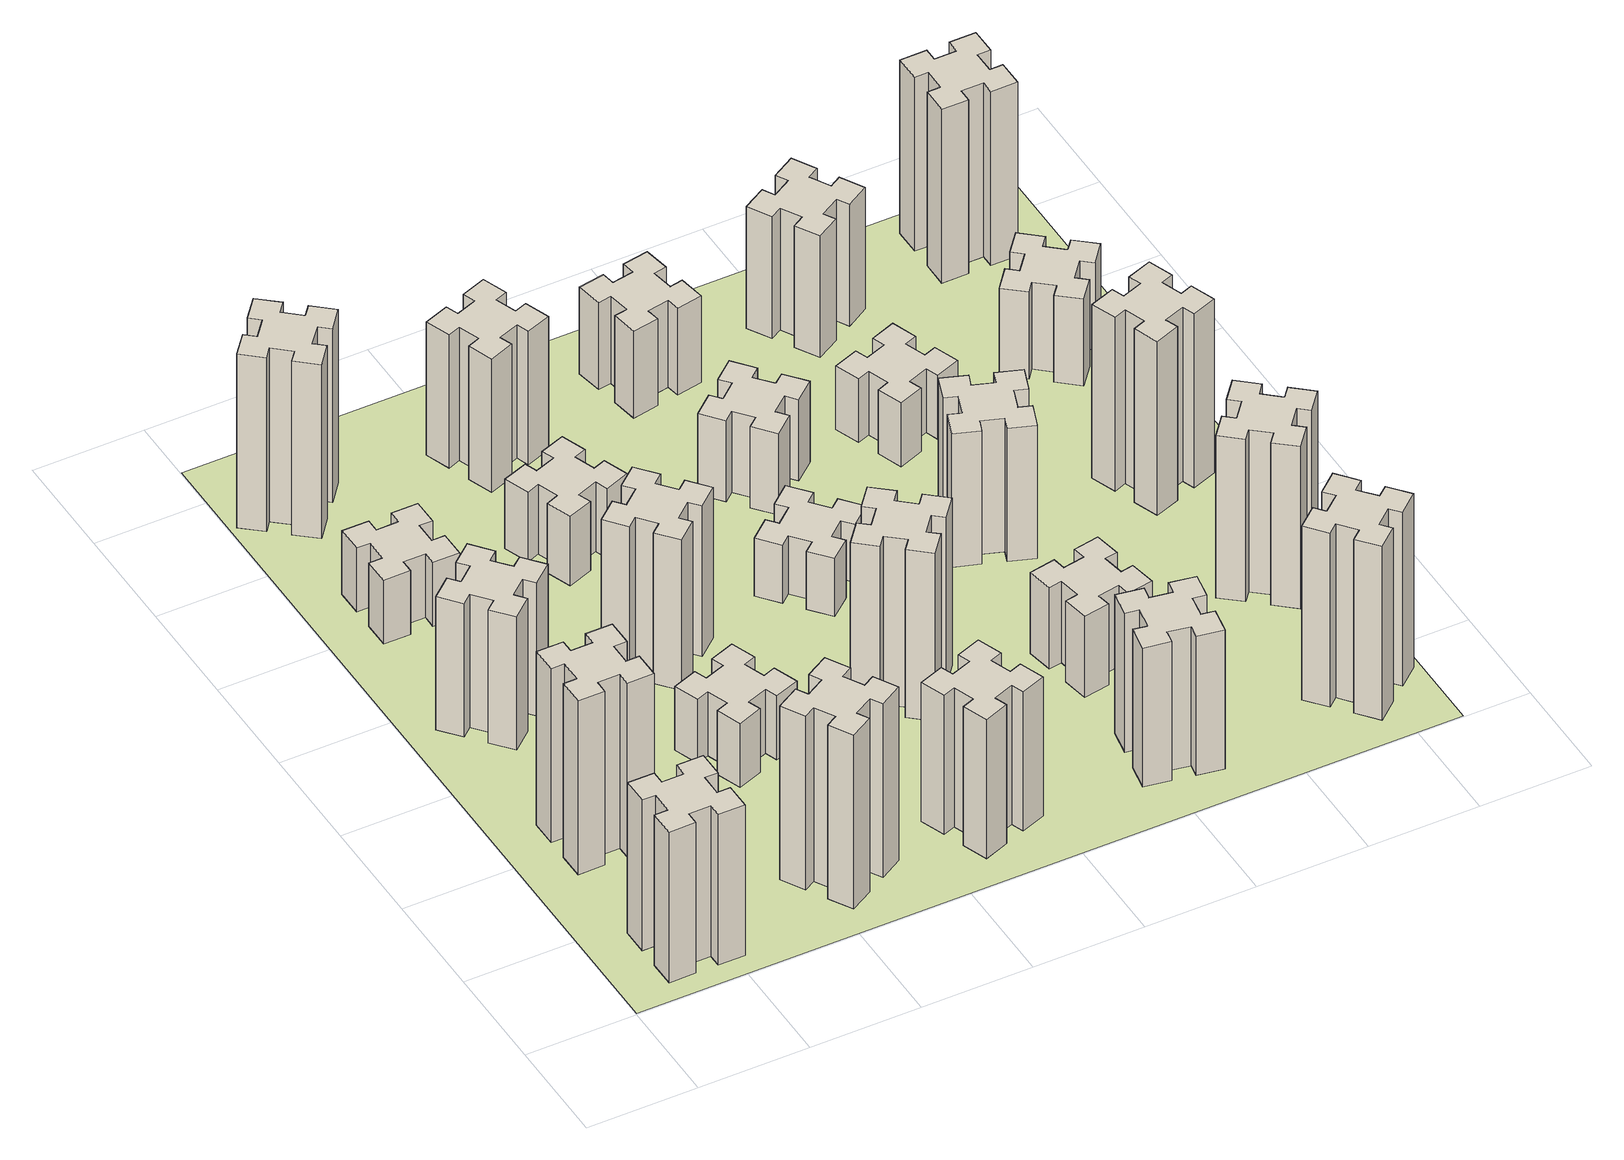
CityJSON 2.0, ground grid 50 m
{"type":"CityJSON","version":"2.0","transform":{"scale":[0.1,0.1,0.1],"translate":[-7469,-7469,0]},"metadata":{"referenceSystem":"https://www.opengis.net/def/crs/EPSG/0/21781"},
"CityObjects":{
"building1":{"type":"Building","attributes":{"class":"1000","function":"1000","usage":"1000","yearOfConstruction":2016,"roofType":"1000","measuredHeight":78,"storeysAboveGround":30,"storeysBelowGround":0},"geometry":[{"type":"Solid","lod":"1","boundaries":[[[[0,1,2,3,4,5,6,7,8,9,10,11,12,13,14,15,16,17,18,19]],[[17,16,20,21]],[[16,15,22,20]],[[15,14,23,22]],[[14,13,24,23]],[[13,12,25,24]],[[12,11,26,25]],[[11,10,27,26]],[[10,9,28,27]],[[9,8,29,28]],[[8,7,30,29]],[[7,6,31,30]],[[6,5,32,31]],[[5,4,33,32]],[[4,3,34,33]],[[3,2,35,34]],[[2,1,36,35]],[[1,0,37,36]],[[0,19,38,37]],[[19,18,39,38]],[[18,17,21,39]],[[24,25,26,27,28,29,30,31,32,33,34,35,36,37,38,39,21,20,22,23]]]]}]},
"building2":{"type":"Building","attributes":{"class":"1000","function":"1000","usage":"1000","yearOfConstruction":2016,"roofType":"1000","measuredHeight":90,"storeysAboveGround":30,"storeysBelowGround":0},"geometry":[{"type":"Solid","lod":"1","boundaries":[[[[40,41,42,43,44,45,46,47,48,49,50,51,52,53,54,55,56,57,58,59]],[[57,56,60,61]],[[56,55,62,60]],[[55,54,63,62]],[[54,53,64,63]],[[53,52,65,64]],[[52,51,66,65]],[[51,50,67,66]],[[50,49,68,67]],[[49,48,69,68]],[[48,47,70,69]],[[47,46,71,70]],[[46,45,72,71]],[[45,44,73,72]],[[44,43,74,73]],[[43,42,75,74]],[[42,41,76,75]],[[41,40,77,76]],[[40,59,78,77]],[[59,58,79,78]],[[58,57,61,79]],[[64,65,66,67,68,69,70,71,72,73,74,75,76,77,78,79,61,60,62,63]]]]}]},
"building3":{"type":"Building","attributes":{"class":"1000","function":"1000","usage":"1000","yearOfConstruction":2016,"roofType":"1000","measuredHeight":69,"storeysAboveGround":30,"storeysBelowGround":0},"geometry":[{"type":"Solid","lod":"1","boundaries":[[[[80,81,82,83,84,85,86,87,88,89,90,91,92,93,94,95,96,97,98,99]],[[97,96,100,101]],[[96,95,102,100]],[[95,94,103,102]],[[94,93,104,103]],[[93,92,105,104]],[[92,91,106,105]],[[91,90,107,106]],[[90,89,108,107]],[[89,88,109,108]],[[88,87,110,109]],[[87,86,111,110]],[[86,85,112,111]],[[85,84,113,112]],[[84,83,114,113]],[[83,82,115,114]],[[82,81,116,115]],[[81,80,117,116]],[[80,99,118,117]],[[99,98,119,118]],[[98,97,101,119]],[[104,105,106,107,108,109,110,111,112,113,114,115,116,117,118,119,101,100,102,103]]]]}]},
"building4":{"type":"Building","attributes":{"class":"1000","function":"1000","usage":"1000","yearOfConstruction":2016,"roofType":"1000","measuredHeight":33,"storeysAboveGround":30,"storeysBelowGround":0},"geometry":[{"type":"Solid","lod":"1","boundaries":[[[[120,121,122,123,124,125,126,127,128,129,130,131,132,133,134,135,136,137,138,139]],[[137,136,140,141]],[[136,135,142,140]],[[135,134,143,142]],[[134,133,144,143]],[[133,132,145,144]],[[132,131,146,145]],[[131,130,147,146]],[[130,129,148,147]],[[129,128,149,148]],[[128,127,150,149]],[[127,126,151,150]],[[126,125,152,151]],[[125,124,153,152]],[[124,123,154,153]],[[123,122,155,154]],[[122,121,156,155]],[[121,120,157,156]],[[120,139,158,157]],[[139,138,159,158]],[[138,137,141,159]],[[144,145,146,147,148,149,150,151,152,153,154,155,156,157,158,159,141,140,142,143]]]]}]},
"building5":{"type":"Building","attributes":{"class":"1000","function":"1000","usage":"1000","yearOfConstruction":2016,"roofType":"1000","measuredHeight":90,"storeysAboveGround":30,"storeysBelowGround":0},"geometry":[{"type":"Solid","lod":"1","boundaries":[[[[160,161,162,163,164,165,166,167,168,169,170,171,172,173,174,175,176,177,178,179]],[[177,176,180,181]],[[176,175,182,180]],[[175,174,183,182]],[[174,173,184,183]],[[173,172,185,184]],[[172,171,186,185]],[[171,170,187,186]],[[170,169,188,187]],[[169,168,189,188]],[[168,167,190,189]],[[167,166,191,190]],[[166,165,192,191]],[[165,164,193,192]],[[164,163,194,193]],[[163,162,195,194]],[[162,161,196,195]],[[161,160,197,196]],[[160,179,198,197]],[[179,178,199,198]],[[178,177,181,199]],[[184,185,186,187,188,189,190,191,192,193,194,195,196,197,198,199,181,180,182,183]]]]}]},
"building6":{"type":"Building","attributes":{"class":"1000","function":"1000","usage":"1000","yearOfConstruction":2016,"roofType":"1000","measuredHeight":90,"storeysAboveGround":30,"storeysBelowGround":0},"geometry":[{"type":"Solid","lod":"1","boundaries":[[[[200,201,202,203,204,205,206,207,208,209,210,211,212,213,214,215,216,217,218,219]],[[217,216,220,221]],[[216,215,222,220]],[[215,214,223,222]],[[214,213,224,223]],[[213,212,225,224]],[[212,211,226,225]],[[211,210,227,226]],[[210,209,228,227]],[[209,208,229,228]],[[208,207,230,229]],[[207,206,231,230]],[[206,205,232,231]],[[205,204,233,232]],[[204,203,234,233]],[[203,202,235,234]],[[202,201,236,235]],[[201,200,237,236]],[[200,219,238,237]],[[219,218,239,238]],[[218,217,221,239]],[[224,225,226,227,228,229,230,231,232,233,234,235,236,237,238,239,221,220,222,223]]]]}]},
"building7":{"type":"Building","attributes":{"class":"1000","function":"1000","usage":"1000","yearOfConstruction":2016,"roofType":"1000","measuredHeight":33,"storeysAboveGround":30,"storeysBelowGround":0},"geometry":[{"type":"Solid","lod":"1","boundaries":[[[[240,241,242,243,244,245,246,247,248,249,250,251,252,253,254,255,256,257,258,259]],[[257,256,260,261]],[[256,255,262,260]],[[255,254,263,262]],[[254,253,264,263]],[[253,252,265,264]],[[252,251,266,265]],[[251,250,267,266]],[[250,249,268,267]],[[249,248,269,268]],[[248,247,270,269]],[[247,246,271,270]],[[246,245,272,271]],[[245,244,273,272]],[[244,243,274,273]],[[243,242,275,274]],[[242,241,276,275]],[[241,240,277,276]],[[240,259,278,277]],[[259,258,279,278]],[[258,257,261,279]],[[264,265,266,267,268,269,270,271,272,273,274,275,276,277,278,279,261,260,262,263]]]]}]},
"building8":{"type":"Building","attributes":{"class":"1000","function":"1000","usage":"1000","yearOfConstruction":2016,"roofType":"1000","measuredHeight":78,"storeysAboveGround":30,"storeysBelowGround":0},"geometry":[{"type":"Solid","lod":"1","boundaries":[[[[280,281,282,283,284,285,286,287,288,289,290,291,292,293,294,295,296,297,298,299]],[[297,296,300,301]],[[296,295,302,300]],[[295,294,303,302]],[[294,293,304,303]],[[293,292,305,304]],[[292,291,306,305]],[[291,290,307,306]],[[290,289,308,307]],[[289,288,309,308]],[[288,287,310,309]],[[287,286,311,310]],[[286,285,312,311]],[[285,284,313,312]],[[284,283,314,313]],[[283,282,315,314]],[[282,281,316,315]],[[281,280,317,316]],[[280,299,318,317]],[[299,298,319,318]],[[298,297,301,319]],[[304,305,306,307,308,309,310,311,312,313,314,315,316,317,318,319,301,300,302,303]]]]}]},
"building9":{"type":"Building","attributes":{"class":"1000","function":"1000","usage":"1000","yearOfConstruction":2016,"roofType":"1000","measuredHeight":72,"storeysAboveGround":30,"storeysBelowGround":0},"geometry":[{"type":"Solid","lod":"1","boundaries":[[[[320,321,322,323,324,325,326,327,328,329,330,331,332,333,334,335,336,337,338,339]],[[337,336,340,341]],[[336,335,342,340]],[[335,334,343,342]],[[334,333,344,343]],[[333,332,345,344]],[[332,331,346,345]],[[331,330,347,346]],[[330,329,348,347]],[[329,328,349,348]],[[328,327,350,349]],[[327,326,351,350]],[[326,325,352,351]],[[325,324,353,352]],[[324,323,354,353]],[[323,322,355,354]],[[322,321,356,355]],[[321,320,357,356]],[[320,339,358,357]],[[339,338,359,358]],[[338,337,341,359]],[[344,345,346,347,348,349,350,351,352,353,354,355,356,357,358,359,341,340,342,343]]]]}]},
"building10":{"type":"Building","attributes":{"class":"1000","function":"1000","usage":"1000","yearOfConstruction":2016,"roofType":"1000","measuredHeight":36,"storeysAboveGround":30,"storeysBelowGround":0},"geometry":[{"type":"Solid","lod":"1","boundaries":[[[[360,361,362,363,364,365,366,367,368,369,370,371,372,373,374,375,376,377,378,379]],[[377,376,380,381]],[[376,375,382,380]],[[375,374,383,382]],[[374,373,384,383]],[[373,372,385,384]],[[372,371,386,385]],[[371,370,387,386]],[[370,369,388,387]],[[369,368,389,388]],[[368,367,390,389]],[[367,366,391,390]],[[366,365,392,391]],[[365,364,393,392]],[[364,363,394,393]],[[363,362,395,394]],[[362,361,396,395]],[[361,360,397,396]],[[360,379,398,397]],[[379,378,399,398]],[[378,377,381,399]],[[384,385,386,387,388,389,390,391,392,393,394,395,396,397,398,399,381,380,382,383]]]]}]},
"building11":{"type":"Building","attributes":{"class":"1000","function":"1000","usage":"1000","yearOfConstruction":2016,"roofType":"1000","measuredHeight":69,"storeysAboveGround":30,"storeysBelowGround":0},"geometry":[{"type":"Solid","lod":"1","boundaries":[[[[400,401,402,403,404,405,406,407,408,409,410,411,412,413,414,415,416,417,418,419]],[[417,416,420,421]],[[416,415,422,420]],[[415,414,423,422]],[[414,413,424,423]],[[413,412,425,424]],[[412,411,426,425]],[[411,410,427,426]],[[410,409,428,427]],[[409,408,429,428]],[[408,407,430,429]],[[407,406,431,430]],[[406,405,432,431]],[[405,404,433,432]],[[404,403,434,433]],[[403,402,435,434]],[[402,401,436,435]],[[401,400,437,436]],[[400,419,438,437]],[[419,418,439,438]],[[418,417,421,439]],[[424,425,426,427,428,429,430,431,432,433,434,435,436,437,438,439,421,420,422,423]]]]}]},
"building12":{"type":"Building","attributes":{"class":"1000","function":"1000","usage":"1000","yearOfConstruction":2016,"roofType":"1000","measuredHeight":87,"storeysAboveGround":30,"storeysBelowGround":0},"geometry":[{"type":"Solid","lod":"1","boundaries":[[[[440,441,442,443,444,445,446,447,448,449,450,451,452,453,454,455,456,457,458,459]],[[457,456,460,461]],[[456,455,462,460]],[[455,454,463,462]],[[454,453,464,463]],[[453,452,465,464]],[[452,451,466,465]],[[451,450,467,466]],[[450,449,468,467]],[[449,448,469,468]],[[448,447,470,469]],[[447,446,471,470]],[[446,445,472,471]],[[445,444,473,472]],[[444,443,474,473]],[[443,442,475,474]],[[442,441,476,475]],[[441,440,477,476]],[[440,459,478,477]],[[459,458,479,478]],[[458,457,461,479]],[[464,465,466,467,468,469,470,471,472,473,474,475,476,477,478,479,461,460,462,463]]]]}]},
"building13":{"type":"Building","attributes":{"class":"1000","function":"1000","usage":"1000","yearOfConstruction":2016,"roofType":"1000","measuredHeight":30,"storeysAboveGround":30,"storeysBelowGround":0},"geometry":[{"type":"Solid","lod":"1","boundaries":[[[[480,481,482,483,484,485,486,487,488,489,490,491,492,493,494,495,496,497,498,499]],[[497,496,500,501]],[[496,495,502,500]],[[495,494,503,502]],[[494,493,504,503]],[[493,492,505,504]],[[492,491,506,505]],[[491,490,507,506]],[[490,489,508,507]],[[489,488,509,508]],[[488,487,510,509]],[[487,486,511,510]],[[486,485,512,511]],[[485,484,513,512]],[[484,483,514,513]],[[483,482,515,514]],[[482,481,516,515]],[[481,480,517,516]],[[480,499,518,517]],[[499,498,519,518]],[[498,497,501,519]],[[504,505,506,507,508,509,510,511,512,513,514,515,516,517,518,519,501,500,502,503]]]]}]},
"building14":{"type":"Building","attributes":{"class":"1000","function":"1000","usage":"1000","yearOfConstruction":2016,"roofType":"1000","measuredHeight":72,"storeysAboveGround":30,"storeysBelowGround":0},"geometry":[{"type":"Solid","lod":"1","boundaries":[[[[520,521,522,523,524,525,526,527,528,529,530,531,532,533,534,535,536,537,538,539]],[[537,536,540,541]],[[536,535,542,540]],[[535,534,543,542]],[[534,533,544,543]],[[533,532,545,544]],[[532,531,546,545]],[[531,530,547,546]],[[530,529,548,547]],[[529,528,549,548]],[[528,527,550,549]],[[527,526,551,550]],[[526,525,552,551]],[[525,524,553,552]],[[524,523,554,553]],[[523,522,555,554]],[[522,521,556,555]],[[521,520,557,556]],[[520,539,558,557]],[[539,538,559,558]],[[538,537,541,559]],[[544,545,546,547,548,549,550,551,552,553,554,555,556,557,558,559,541,540,542,543]]]]}]},
"building15":{"type":"Building","attributes":{"class":"1000","function":"1000","usage":"1000","yearOfConstruction":2016,"roofType":"1000","measuredHeight":42,"storeysAboveGround":30,"storeysBelowGround":0},"geometry":[{"type":"Solid","lod":"1","boundaries":[[[[560,561,562,563,564,565,566,567,568,569,570,571,572,573,574,575,576,577,578,579]],[[577,576,580,581]],[[576,575,582,580]],[[575,574,583,582]],[[574,573,584,583]],[[573,572,585,584]],[[572,571,586,585]],[[571,570,587,586]],[[570,569,588,587]],[[569,568,589,588]],[[568,567,590,589]],[[567,566,591,590]],[[566,565,592,591]],[[565,564,593,592]],[[564,563,594,593]],[[563,562,595,594]],[[562,561,596,595]],[[561,560,597,596]],[[560,579,598,597]],[[579,578,599,598]],[[578,577,581,599]],[[584,585,586,587,588,589,590,591,592,593,594,595,596,597,598,599,581,580,582,583]]]]}]},
"building16":{"type":"Building","attributes":{"class":"1000","function":"1000","usage":"1000","yearOfConstruction":2016,"roofType":"1000","measuredHeight":45,"storeysAboveGround":30,"storeysBelowGround":0},"geometry":[{"type":"Solid","lod":"1","boundaries":[[[[600,601,602,603,604,605,606,607,608,609,610,611,612,613,614,615,616,617,618,619]],[[617,616,620,621]],[[616,615,622,620]],[[615,614,623,622]],[[614,613,624,623]],[[613,612,625,624]],[[612,611,626,625]],[[611,610,627,626]],[[610,609,628,627]],[[609,608,629,628]],[[608,607,630,629]],[[607,606,631,630]],[[606,605,632,631]],[[605,604,633,632]],[[604,603,634,633]],[[603,602,635,634]],[[602,601,636,635]],[[601,600,637,636]],[[600,619,638,637]],[[619,618,639,638]],[[618,617,621,639]],[[624,625,626,627,628,629,630,631,632,633,634,635,636,637,638,639,621,620,622,623]]]]}]},
"building17":{"type":"Building","attributes":{"class":"1000","function":"1000","usage":"1000","yearOfConstruction":2016,"roofType":"1000","measuredHeight":42,"storeysAboveGround":30,"storeysBelowGround":0},"geometry":[{"type":"Solid","lod":"1","boundaries":[[[[640,641,642,643,644,645,646,647,648,649,650,651,652,653,654,655,656,657,658,659]],[[657,656,660,661]],[[656,655,662,660]],[[655,654,663,662]],[[654,653,664,663]],[[653,652,665,664]],[[652,651,666,665]],[[651,650,667,666]],[[650,649,668,667]],[[649,648,669,668]],[[648,647,670,669]],[[647,646,671,670]],[[646,645,672,671]],[[645,644,673,672]],[[644,643,674,673]],[[643,642,675,674]],[[642,641,676,675]],[[641,640,677,676]],[[640,659,678,677]],[[659,658,679,678]],[[658,657,661,679]],[[664,665,666,667,668,669,670,671,672,673,674,675,676,677,678,679,661,660,662,663]]]]}]},
"building18":{"type":"Building","attributes":{"class":"1000","function":"1000","usage":"1000","yearOfConstruction":2016,"roofType":"1000","measuredHeight":69,"storeysAboveGround":30,"storeysBelowGround":0},"geometry":[{"type":"Solid","lod":"1","boundaries":[[[[680,681,682,683,684,685,686,687,688,689,690,691,692,693,694,695,696,697,698,699]],[[697,696,700,701]],[[696,695,702,700]],[[695,694,703,702]],[[694,693,704,703]],[[693,692,705,704]],[[692,691,706,705]],[[691,690,707,706]],[[690,689,708,707]],[[689,688,709,708]],[[688,687,710,709]],[[687,686,711,710]],[[686,685,712,711]],[[685,684,713,712]],[[684,683,714,713]],[[683,682,715,714]],[[682,681,716,715]],[[681,680,717,716]],[[680,699,718,717]],[[699,698,719,718]],[[698,697,701,719]],[[704,705,706,707,708,709,710,711,712,713,714,715,716,717,718,719,701,700,702,703]]]]}]},
"building19":{"type":"Building","attributes":{"class":"1000","function":"1000","usage":"1000","yearOfConstruction":2016,"roofType":"1000","measuredHeight":33,"storeysAboveGround":30,"storeysBelowGround":0},"geometry":[{"type":"Solid","lod":"1","boundaries":[[[[720,721,722,723,724,725,726,727,728,729,730,731,732,733,734,735,736,737,738,739]],[[737,736,740,741]],[[736,735,742,740]],[[735,734,743,742]],[[734,733,744,743]],[[733,732,745,744]],[[732,731,746,745]],[[731,730,747,746]],[[730,729,748,747]],[[729,728,749,748]],[[728,727,750,749]],[[727,726,751,750]],[[726,725,752,751]],[[725,724,753,752]],[[724,723,754,753]],[[723,722,755,754]],[[722,721,756,755]],[[721,720,757,756]],[[720,739,758,757]],[[739,738,759,758]],[[738,737,741,759]],[[744,745,746,747,748,749,750,751,752,753,754,755,756,757,758,759,741,740,742,743]]]]}]},
"building20":{"type":"Building","attributes":{"class":"1000","function":"1000","usage":"1000","yearOfConstruction":2016,"roofType":"1000","measuredHeight":90,"storeysAboveGround":30,"storeysBelowGround":0},"geometry":[{"type":"Solid","lod":"1","boundaries":[[[[760,761,762,763,764,765,766,767,768,769,770,771,772,773,774,775,776,777,778,779]],[[777,776,780,781]],[[776,775,782,780]],[[775,774,783,782]],[[774,773,784,783]],[[773,772,785,784]],[[772,771,786,785]],[[771,770,787,786]],[[770,769,788,787]],[[769,768,789,788]],[[768,767,790,789]],[[767,766,791,790]],[[766,765,792,791]],[[765,764,793,792]],[[764,763,794,793]],[[763,762,795,794]],[[762,761,796,795]],[[761,760,797,796]],[[760,779,798,797]],[[779,778,799,798]],[[778,777,781,799]],[[784,785,786,787,788,789,790,791,792,793,794,795,796,797,798,799,781,780,782,783]]]]}]},
"building21":{"type":"Building","attributes":{"class":"1000","function":"1000","usage":"1000","yearOfConstruction":2016,"roofType":"1000","measuredHeight":63,"storeysAboveGround":30,"storeysBelowGround":0},"geometry":[{"type":"Solid","lod":"1","boundaries":[[[[800,801,802,803,804,805,806,807,808,809,810,811,812,813,814,815,816,817,818,819]],[[817,816,820,821]],[[816,815,822,820]],[[815,814,823,822]],[[814,813,824,823]],[[813,812,825,824]],[[812,811,826,825]],[[811,810,827,826]],[[810,809,828,827]],[[809,808,829,828]],[[808,807,830,829]],[[807,806,831,830]],[[806,805,832,831]],[[805,804,833,832]],[[804,803,834,833]],[[803,802,835,834]],[[802,801,836,835]],[[801,800,837,836]],[[800,819,838,837]],[[819,818,839,838]],[[818,817,821,839]],[[824,825,826,827,828,829,830,831,832,833,834,835,836,837,838,839,821,820,822,823]]]]}]},
"building22":{"type":"Building","attributes":{"class":"1000","function":"1000","usage":"1000","yearOfConstruction":2016,"roofType":"1000","measuredHeight":84,"storeysAboveGround":30,"storeysBelowGround":0},"geometry":[{"type":"Solid","lod":"1","boundaries":[[[[840,841,842,843,844,845,846,847,848,849,850,851,852,853,854,855,856,857,858,859]],[[857,856,860,861]],[[856,855,862,860]],[[855,854,863,862]],[[854,853,864,863]],[[853,852,865,864]],[[852,851,866,865]],[[851,850,867,866]],[[850,849,868,867]],[[849,848,869,868]],[[848,847,870,869]],[[847,846,871,870]],[[846,845,872,871]],[[845,844,873,872]],[[844,843,874,873]],[[843,842,875,874]],[[842,841,876,875]],[[841,840,877,876]],[[840,859,878,877]],[[859,858,879,878]],[[858,857,861,879]],[[864,865,866,867,868,869,870,871,872,873,874,875,876,877,878,879,861,860,862,863]]]]}]},
"building23":{"type":"Building","attributes":{"class":"1000","function":"1000","usage":"1000","yearOfConstruction":2016,"roofType":"1000","measuredHeight":90,"storeysAboveGround":30,"storeysBelowGround":0},"geometry":[{"type":"Solid","lod":"1","boundaries":[[[[880,881,882,883,884,885,886,887,888,889,890,891,892,893,894,895,896,897,898,899]],[[897,896,900,901]],[[896,895,902,900]],[[895,894,903,902]],[[894,893,904,903]],[[893,892,905,904]],[[892,891,906,905]],[[891,890,907,906]],[[890,889,908,907]],[[889,888,909,908]],[[888,887,910,909]],[[887,886,911,910]],[[886,885,912,911]],[[885,884,913,912]],[[884,883,914,913]],[[883,882,915,914]],[[882,881,916,915]],[[881,880,917,916]],[[880,899,918,917]],[[899,898,919,918]],[[898,897,901,919]],[[904,905,906,907,908,909,910,911,912,913,914,915,916,917,918,919,901,900,902,903]]]]}]},
"building24":{"type":"Building","attributes":{"class":"1000","function":"1000","usage":"1000","yearOfConstruction":2016,"roofType":"1000","measuredHeight":45,"storeysAboveGround":30,"storeysBelowGround":0},"geometry":[{"type":"Solid","lod":"1","boundaries":[[[[920,921,922,923,924,925,926,927,928,929,930,931,932,933,934,935,936,937,938,939]],[[937,936,940,941]],[[936,935,942,940]],[[935,934,943,942]],[[934,933,944,943]],[[933,932,945,944]],[[932,931,946,945]],[[931,930,947,946]],[[930,929,948,947]],[[929,928,949,948]],[[928,927,950,949]],[[927,926,951,950]],[[926,925,952,951]],[[925,924,953,952]],[[924,923,954,953]],[[923,922,955,954]],[[922,921,956,955]],[[921,920,957,956]],[[920,939,958,957]],[[939,938,959,958]],[[938,937,941,959]],[[944,945,946,947,948,949,950,951,952,953,954,955,956,957,958,959,941,940,942,943]]]]}]},
"building25":{"type":"Building","attributes":{"class":"1000","function":"1000","usage":"1000","yearOfConstruction":2016,"roofType":"1000","measuredHeight":90,"storeysAboveGround":30,"storeysBelowGround":0},"geometry":[{"type":"Solid","lod":"1","boundaries":[[[[960,961,962,963,964,965,966,967,968,969,970,971,972,973,974,975,976,977,978,979]],[[977,976,980,981]],[[976,975,982,980]],[[975,974,983,982]],[[974,973,984,983]],[[973,972,985,984]],[[972,971,986,985]],[[971,970,987,986]],[[970,969,988,987]],[[969,968,989,988]],[[968,967,990,989]],[[967,966,991,990]],[[966,965,992,991]],[[965,964,993,992]],[[964,963,994,993]],[[963,962,995,994]],[[962,961,996,995]],[[961,960,997,996]],[[960,979,998,997]],[[979,978,999,998]],[[978,977,981,999]],[[984,985,986,987,988,989,990,991,992,993,994,995,996,997,998,999,981,980,982,983]]]]}]},
"landuse1":{"type":"LandUse","attributes":{"name":"plot1","function":"1010"},"geometry":[{"type":"MultiSurface","lod":"1","boundaries":[[[1000,1001,1002,1003]]]}]}
},
"vertices":[
[265,325,0],[265,225,0],[205,225,0],[205,105,0],[325,105,0],[325,165,0],[425,165,0],[425,105,0],[545,105,0],[545,225,0],[485,225,0],[485,325,0],[545,325,0],[545,445,0],[425,445,0],[425,385,0],[325,385,0],[325,445,0],[205,445,0],[205,325,0],[325,385,780],[325,445,780],[425,385,780],[425,445,780],[545,445,780],[545,325,780],[485,325,780],[485,225,780],[545,225,780],[545,105,780],[425,105,780],[425,165,780],[325,165,780],[325,105,780],[205,105,780],[205,225,780],[265,225,780],[265,325,780],[205,325,780],[205,445,780],
[265,1065,0],[265,965,0],[205,965,0],[205,845,0],[325,845,0],[325,905,0],[425,905,0],[425,845,0],[545,845,0],[545,965,0],[485,965,0],[485,1065,0],[545,1065,0],[545,1185,0],[425,1185,0],[425,1125,0],[325,1125,0],[325,1185,0],[205,1185,0],[205,1065,0],[325,1125,900],[325,1185,900],[425,1125,900],[425,1185,900],[545,1185,900],[545,1065,900],[485,1065,900],[485,965,900],[545,965,900],[545,845,900],[425,845,900],[425,905,900],[325,905,900],[325,845,900],[205,845,900],[205,965,900],[265,965,900],[265,1065,900],[205,1065,900],[205,1185,900],
[492,1888,0],[427,1964,0],[473,2003,0],[396,2095,0],[304,2018,0],[343,1972,0],[266,1907,0],[228,1953,0],[136,1876,0],[213,1784,0],[259,1823,0],[323,1746,0],[277,1708,0],[354,1616,0],[446,1693,0],[408,1739,0],[484,1803,0],[523,1757,0],[615,1834,0],[538,1926,0],[484,1803,690],[523,1757,690],[408,1739,690],[446,1693,690],[354,1616,690],[277,1708,690],[323,1746,690],[259,1823,690],[213,1784,690],[136,1876,690],[228,1953,690],[266,1907,690],[343,1972,690],[304,2018,690],[396,2095,690],[473,2003,690],[427,1964,690],[492,1888,690],[538,1926,690],[615,1834,690],
[485,2545,0],[485,2645,0],[545,2645,0],[545,2765,0],[425,2765,0],[425,2705,0],[325,2705,0],[325,2765,0],[205,2765,0],[205,2645,0],[265,2645,0],[265,2545,0],[205,2545,0],[205,2425,0],[325,2425,0],[325,2485,0],[425,2485,0],[425,2425,0],[545,2425,0],[545,2545,0],[425,2485,330],[425,2425,330],[325,2485,330],[325,2425,330],[205,2425,330],[205,2545,330],[265,2545,330],[265,2645,330],[205,2645,330],[205,2765,330],[325,2765,330],[325,2705,330],[425,2705,330],[425,2765,330],[545,2765,330],[545,2645,330],[485,2645,330],[485,2545,330],[545,2545,330],[545,2425,330],
[1127,255,0],[1214,305,0],[1244,253,0],[1348,313,0],[1288,417,0],[1236,387,0],[1186,474,0],[1238,504,0],[1178,608,0],[1074,548,0],[1104,496,0],[1017,446,0],[987,498,0],[883,438,0],[943,334,0],[995,364,0],[1045,277,0],[993,247,0],[1053,143,0],[1157,203,0],[1045,277,900],[993,247,900],[995,364,900],[943,334,900],[883,438,900],[987,498,900],[1017,446,900],[1104,496,900],[1074,548,900],[1178,608,900],[1238,504,900],[1186,474,900],[1236,387,900],[1288,417,900],[1348,313,900],[1244,253,900],[1214,305,900],[1127,255,900],[1157,203,900],[1053,143,900],
[384,3387,0],[308,3452,0],[346,3498,0],[254,3575,0],[177,3483,0],[223,3444,0],[159,3368,0],[113,3406,0],[36,3314,0],[128,3237,0],[166,3283,0],[243,3219,0],[204,3173,0],[296,3096,0],[373,3188,0],[327,3226,0],[392,3303,0],[438,3264,0],[515,3356,0],[423,3433,0],[392,3303,900],[438,3264,900],[327,3226,900],[373,3188,900],[296,3096,900],[204,3173,900],[243,3219,900],[166,3283,900],[128,3237,900],[36,3314,900],[113,3406,900],[159,3368,900],[223,3444,900],[177,3483,900],[254,3575,900],[346,3498,900],[308,3452,900],[384,3387,900],[423,3433,900],[515,3356,900],
[1125,1336,0],[1031,1302,0],[1010,1358,0],[897,1317,0],[939,1204,0],[995,1225,0],[1029,1131,0],[973,1110,0],[1014,997,0],[1127,1039,0],[1106,1095,0],[1200,1129,0],[1220,1073,0],[1333,1114,0],[1292,1227,0],[1236,1206,0],[1202,1300,0],[1258,1320,0],[1217,1433,0],[1104,1392,0],[1202,1300,330],[1258,1320,330],[1236,1206,330],[1292,1227,330],[1333,1114,330],[1220,1073,330],[1200,1129,330],[1106,1095,330],[1127,1039,330],[1014,997,330],[973,1110,330],[1029,1131,330],[995,1225,330],[939,1204,330],[897,1317,330],[1010,1358,330],[1031,1302,330],[1125,1336,330],[1104,1392,330],[1217,1433,330],
[1083,1972,0],[1006,1907,0],[968,1953,0],[876,1876,0],[953,1784,0],[999,1823,0],[1063,1746,0],[1017,1708,0],[1094,1616,0],[1186,1693,0],[1148,1739,0],[1224,1803,0],[1263,1757,0],[1355,1834,0],[1278,1926,0],[1232,1888,0],[1167,1964,0],[1213,2003,0],[1136,2095,0],[1044,2018,0],[1167,1964,780],[1213,2003,780],[1232,1888,780],[1278,1926,780],[1355,1834,780],[1263,1757,780],[1224,1803,780],[1148,1739,780],[1186,1693,780],[1094,1616,780],[1017,1708,780],[1063,1746,780],[999,1823,780],[953,1784,780],[876,1876,780],[968,1953,780],[1006,1907,780],[1083,1972,780],[1044,2018,780],[1136,2095,780],
[1765,496,0],[1671,462,0],[1650,518,0],[1537,477,0],[1579,364,0],[1635,385,0],[1669,291,0],[1613,270,0],[1654,157,0],[1767,199,0],[1746,255,0],[1840,289,0],[1860,233,0],[1973,274,0],[1932,387,0],[1876,366,0],[1842,460,0],[1898,480,0],[1857,593,0],[1744,552,0],[1842,460,720],[1898,480,720],[1876,366,720],[1932,387,720],[1973,274,720],[1860,233,720],[1840,289,720],[1746,255,720],[1767,199,720],[1654,157,720],[1613,270,720],[1669,291,720],[1635,385,720],[1579,364,720],[1537,477,720],[1650,518,720],[1671,462,720],[1765,496,720],[1744,552,720],[1857,593,720],
[1106,2475,0],[1200,2509,0],[1220,2453,0],[1333,2494,0],[1292,2607,0],[1236,2586,0],[1202,2680,0],[1258,2700,0],[1217,2813,0],[1104,2772,0],[1125,2716,0],[1031,2682,0],[1010,2738,0],[897,2697,0],[939,2584,0],[995,2605,0],[1029,2511,0],[973,2490,0],[1014,2377,0],[1127,2419,0],[1029,2511,360],[973,2490,360],[995,2605,360],[939,2584,360],[897,2697,360],[1010,2738,360],[1031,2682,360],[1125,2716,360],[1104,2772,360],[1217,2813,360],[1258,2700,360],[1202,2680,360],[1236,2586,360],[1292,2607,360],[1333,2494,360],[1220,2453,360],[1200,2509,360],[1106,2475,360],[1127,2419,360],[1014,2377,360],
[1125,3356,0],[1031,3322,0],[1010,3378,0],[897,3337,0],[939,3224,0],[995,3245,0],[1029,3151,0],[973,3130,0],[1014,3017,0],[1127,3059,0],[1106,3115,0],[1200,3149,0],[1220,3093,0],[1333,3134,0],[1292,3247,0],[1236,3226,0],[1202,3320,0],[1258,3340,0],[1217,3453,0],[1104,3412,0],[1202,3320,690],[1258,3340,690],[1236,3226,690],[1292,3247,690],[1333,3134,690],[1220,3093,690],[1200,3149,690],[1106,3115,690],[1127,3059,690],[1014,3017,690],[973,3130,690],[1029,3151,690],[995,3245,690],[939,3224,690],[897,3337,690],[1010,3378,690],[1031,3322,690],[1125,3356,690],[1104,3412,690],[1217,3453,690],
[1746,1163,0],[1823,1099,0],[1784,1053,0],[1876,976,0],[1953,1068,0],[1907,1106,0],[1972,1183,0],[2018,1144,0],[2095,1236,0],[2003,1313,0],[1964,1267,0],[1888,1332,0],[1926,1378,0],[1834,1455,0],[1757,1363,0],[1803,1324,0],[1739,1248,0],[1693,1286,0],[1616,1194,0],[1708,1117,0],[1739,1248,870],[1693,1286,870],[1803,1324,870],[1757,1363,870],[1834,1455,870],[1926,1378,870],[1888,1332,870],[1964,1267,870],[2003,1313,870],[2095,1236,870],[2018,1144,870],[1972,1183,870],[1907,1106,870],[1953,1068,870],[1876,976,870],[1784,1053,870],[1823,1099,870],[1746,1163,870],[1708,1117,870],[1616,1194,870],
[1972,1988,0],[1907,2064,0],[1953,2103,0],[1876,2195,0],[1784,2118,0],[1823,2072,0],[1746,2007,0],[1708,2053,0],[1616,1976,0],[1693,1884,0],[1739,1923,0],[1803,1846,0],[1757,1808,0],[1834,1716,0],[1926,1793,0],[1888,1839,0],[1964,1903,0],[2003,1857,0],[2095,1934,0],[2018,2026,0],[1964,1903,300],[2003,1857,300],[1888,1839,300],[1926,1793,300],[1834,1716,300],[1757,1808,300],[1803,1846,300],[1739,1923,300],[1693,1884,300],[1616,1976,300],[1708,2053,300],[1746,2007,300],[1823,2072,300],[1784,2118,300],[1876,2195,300],[1953,2103,300],[1907,2064,300],[1972,1988,300],[2018,2026,300],[2095,1934,300],
[2496,444,0],[2478,345,0],[2419,356,0],[2398,237,0],[2517,217,0],[2527,276,0],[2625,258,0],[2615,199,0],[2733,178,0],[2754,297,0],[2695,307,0],[2712,405,0],[2771,395,0],[2792,513,0],[2674,534,0],[2664,475,0],[2565,492,0],[2576,551,0],[2457,572,0],[2437,454,0],[2565,492,720],[2576,551,720],[2664,475,720],[2674,534,720],[2792,513,720],[2771,395,720],[2712,405,720],[2695,307,720],[2754,297,720],[2733,178,720],[2615,199,720],[2625,258,720],[2527,276,720],[2517,217,720],[2398,237,720],[2419,356,720],[2478,345,720],[2496,444,720],[2437,454,720],[2457,572,720],
[1839,2563,0],[1903,2486,0],[1857,2448,0],[1934,2356,0],[2026,2433,0],[1988,2479,0],[2064,2543,0],[2103,2497,0],[2195,2574,0],[2118,2666,0],[2072,2628,0],[2007,2704,0],[2053,2743,0],[1976,2835,0],[1884,2758,0],[1923,2712,0],[1846,2647,0],[1808,2693,0],[1716,2616,0],[1793,2524,0],[1846,2647,420],[1808,2693,420],[1923,2712,420],[1884,2758,420],[1976,2835,420],[2053,2743,420],[2007,2704,420],[2072,2628,420],[2118,2666,420],[2195,2574,420],[2103,2497,420],[2064,2543,420],[1988,2479,420],[2026,2433,420],[1934,2356,420],[1857,2448,420],[1903,2486,420],[1839,2563,420],[1793,2524,420],[1716,2616,420],
[1738,3365,0],[1756,3267,0],[1697,3257,0],[1717,3138,0],[1836,3159,0],[1825,3218,0],[1924,3236,0],[1934,3177,0],[2052,3197,0],[2031,3316,0],[1972,3305,0],[1955,3404,0],[2014,3414,0],[1993,3532,0],[1875,3511,0],[1885,3452,0],[1787,3435,0],[1777,3494,0],[1658,3473,0],[1679,3355,0],[1787,3435,450],[1777,3494,450],[1885,3452,450],[1875,3511,450],[1993,3532,450],[2014,3414,450],[1955,3404,450],[1972,3305,450],[2031,3316,450],[2052,3197,450],[1934,3177,450],[1924,3236,450],[1825,3218,450],[1836,3159,450],[1717,3138,450],[1697,3257,450],[1756,3267,450],[1738,3365,450],[1679,3355,450],[1658,3473,450],
[2625,1132,0],[2527,1115,0],[2517,1174,0],[2398,1153,0],[2419,1035,0],[2478,1045,0],[2496,947,0],[2437,937,0],[2457,818,0],[2576,839,0],[2565,898,0],[2664,916,0],[2674,857,0],[2792,877,0],[2771,996,0],[2712,985,0],[2695,1084,0],[2754,1094,0],[2733,1212,0],[2615,1191,0],[2695,1084,420],[2754,1094,420],[2712,985,420],[2771,996,420],[2792,877,420],[2674,857,420],[2664,916,420],[2565,898,420],[2576,839,420],[2457,818,420],[2437,937,420],[2496,947,420],[2478,1045,420],[2419,1035,420],[2398,1153,420],[2517,1174,420],[2527,1115,420],[2625,1132,420],[2615,1191,420],[2733,1212,420],
[2682,1771,0],[2716,1865,0],[2772,1844,0],[2813,1957,0],[2700,1998,0],[2680,1942,0],[2586,1976,0],[2607,2032,0],[2494,2073,0],[2453,1960,0],[2509,1940,0],[2475,1846,0],[2419,1867,0],[2377,1754,0],[2490,1713,0],[2511,1769,0],[2605,1735,0],[2584,1679,0],[2697,1637,0],[2738,1750,0],[2605,1735,690],[2584,1679,690],[2511,1769,690],[2490,1713,690],[2377,1754,690],[2419,1867,690],[2475,1846,690],[2509,1940,690],[2453,1960,690],[2494,2073,690],[2607,2032,690],[2586,1976,690],[2680,1942,690],[2700,1998,690],[2813,1957,690],[2772,1844,690],[2716,1865,690],[2682,1771,690],[2738,1750,690],[2697,1637,690],
[2586,2475,0],[2680,2509,0],[2700,2453,0],[2813,2494,0],[2772,2607,0],[2716,2586,0],[2682,2680,0],[2738,2700,0],[2697,2813,0],[2584,2772,0],[2605,2716,0],[2511,2682,0],[2490,2738,0],[2377,2697,0],[2419,2584,0],[2475,2605,0],[2509,2511,0],[2453,2490,0],[2494,2377,0],[2607,2419,0],[2509,2511,330],[2453,2490,330],[2475,2605,330],[2419,2584,330],[2377,2697,330],[2490,2738,330],[2511,2682,330],[2605,2716,330],[2584,2772,330],[2697,2813,330],[2738,2700,330],[2682,2680,330],[2716,2586,330],[2772,2607,330],[2813,2494,330],[2700,2453,330],[2680,2509,330],[2586,2475,330],[2607,2419,330],[2494,2377,330],
[3468,259,0],[3544,323,0],[3583,277,0],[3675,354,0],[3598,446,0],[3552,408,0],[3487,484,0],[3533,523,0],[3456,615,0],[3364,538,0],[3403,492,0],[3326,427,0],[3288,473,0],[3196,396,0],[3273,304,0],[3319,343,0],[3383,266,0],[3337,228,0],[3414,136,0],[3506,213,0],[3383,266,900],[3337,228,900],[3319,343,900],[3273,304,900],[3196,396,900],[3288,473,900],[3326,427,900],[3403,492,900],[3364,538,900],[3456,615,900],[3533,523,900],[3487,484,900],[3552,408,900],[3598,446,900],[3675,354,900],[3583,277,900],[3544,323,900],[3468,259,900],[3506,213,900],[3414,136,900],
[2716,3347,0],[2666,3434,0],[2718,3464,0],[2658,3568,0],[2554,3508,0],[2584,3456,0],[2497,3406,0],[2467,3458,0],[2363,3398,0],[2423,3294,0],[2475,3324,0],[2525,3237,0],[2473,3207,0],[2533,3103,0],[2637,3163,0],[2607,3215,0],[2694,3265,0],[2724,3213,0],[2828,3273,0],[2768,3377,0],[2694,3265,630],[2724,3213,630],[2607,3215,630],[2637,3163,630],[2533,3103,630],[2473,3207,630],[2525,3237,630],[2475,3324,630],[2423,3294,630],[2363,3398,630],[2467,3458,630],[2497,3406,630],[2584,3456,630],[2554,3508,630],[2658,3568,630],[2718,3464,630],[2666,3434,630],[2716,3347,630],[2768,3377,630],[2828,3273,630],
[3487,1006,0],[3552,1083,0],[3598,1044,0],[3675,1136,0],[3583,1213,0],[3544,1167,0],[3468,1232,0],[3506,1278,0],[3414,1355,0],[3337,1263,0],[3383,1224,0],[3319,1148,0],[3273,1186,0],[3196,1094,0],[3288,1017,0],[3326,1063,0],[3403,999,0],[3364,953,0],[3456,876,0],[3533,968,0],[3403,999,840],[3364,953,840],[3326,1063,840],[3288,1017,840],[3196,1094,840],[3273,1186,840],[3319,1148,840],[3383,1224,840],[3337,1263,840],[3414,1355,840],[3506,1278,840],[3468,1232,840],[3544,1167,840],[3583,1213,840],[3675,1136,840],[3598,1044,840],[3552,1083,840],[3487,1006,840],[3533,968,840],[3456,876,840],
[3345,1976,0],[3251,1942,0],[3230,1998,0],[3117,1957,0],[3159,1844,0],[3215,1865,0],[3249,1771,0],[3193,1750,0],[3234,1637,0],[3347,1679,0],[3326,1735,0],[3420,1769,0],[3440,1713,0],[3553,1754,0],[3512,1867,0],[3456,1846,0],[3422,1940,0],[3478,1960,0],[3437,2073,0],[3324,2032,0],[3422,1940,900],[3478,1960,900],[3456,1846,900],[3512,1867,900],[3553,1754,900],[3440,1713,900],[3420,1769,900],[3326,1735,900],[3347,1679,900],[3234,1637,900],[3193,1750,900],[3249,1771,900],[3215,1865,900],[3159,1844,900],[3117,1957,900],[3230,1998,900],[3251,1942,900],[3345,1976,900],[3324,2032,900],[3437,2073,900],
[3444,2747,0],[3368,2812,0],[3406,2858,0],[3314,2935,0],[3237,2843,0],[3283,2804,0],[3219,2728,0],[3173,2766,0],[3096,2674,0],[3188,2597,0],[3226,2643,0],[3303,2579,0],[3264,2533,0],[3356,2456,0],[3433,2548,0],[3387,2586,0],[3452,2663,0],[3498,2624,0],[3575,2716,0],[3483,2793,0],[3452,2663,450],[3498,2624,450],[3387,2586,450],[3433,2548,450],[3356,2456,450],[3264,2533,450],[3303,2579,450],[3226,2643,450],[3188,2597,450],[3096,2674,450],[3173,2766,450],[3219,2728,450],[3283,2804,450],[3237,2843,450],[3314,2935,450],[3406,2858,450],[3368,2812,450],[3444,2747,450],[3483,2793,450],[3575,2716,450],
[3285,3325,0],[3385,3325,0],[3385,3265,0],[3505,3265,0],[3505,3385,0],[3445,3385,0],[3445,3485,0],[3505,3485,0],[3505,3605,0],[3385,3605,0],[3385,3545,0],[3285,3545,0],[3285,3605,0],[3165,3605,0],[3165,3485,0],[3225,3485,0],[3225,3385,0],[3165,3385,0],[3165,3265,0],[3285,3265,0],[3225,3385,900],[3165,3385,900],[3225,3485,900],[3165,3485,900],[3165,3605,900],[3285,3605,900],[3285,3545,900],[3385,3545,900],[3385,3605,900],[3505,3605,900],[3505,3485,900],[3445,3485,900],[3445,3385,900],[3505,3385,900],[3505,3265,900],[3385,3265,900],[3385,3325,900],[3285,3325,900],[3285,3265,900],[3165,3265,900],
[5,3705,0],[3705,3705,0],[3705,5,0],[5,5,0]
]}
